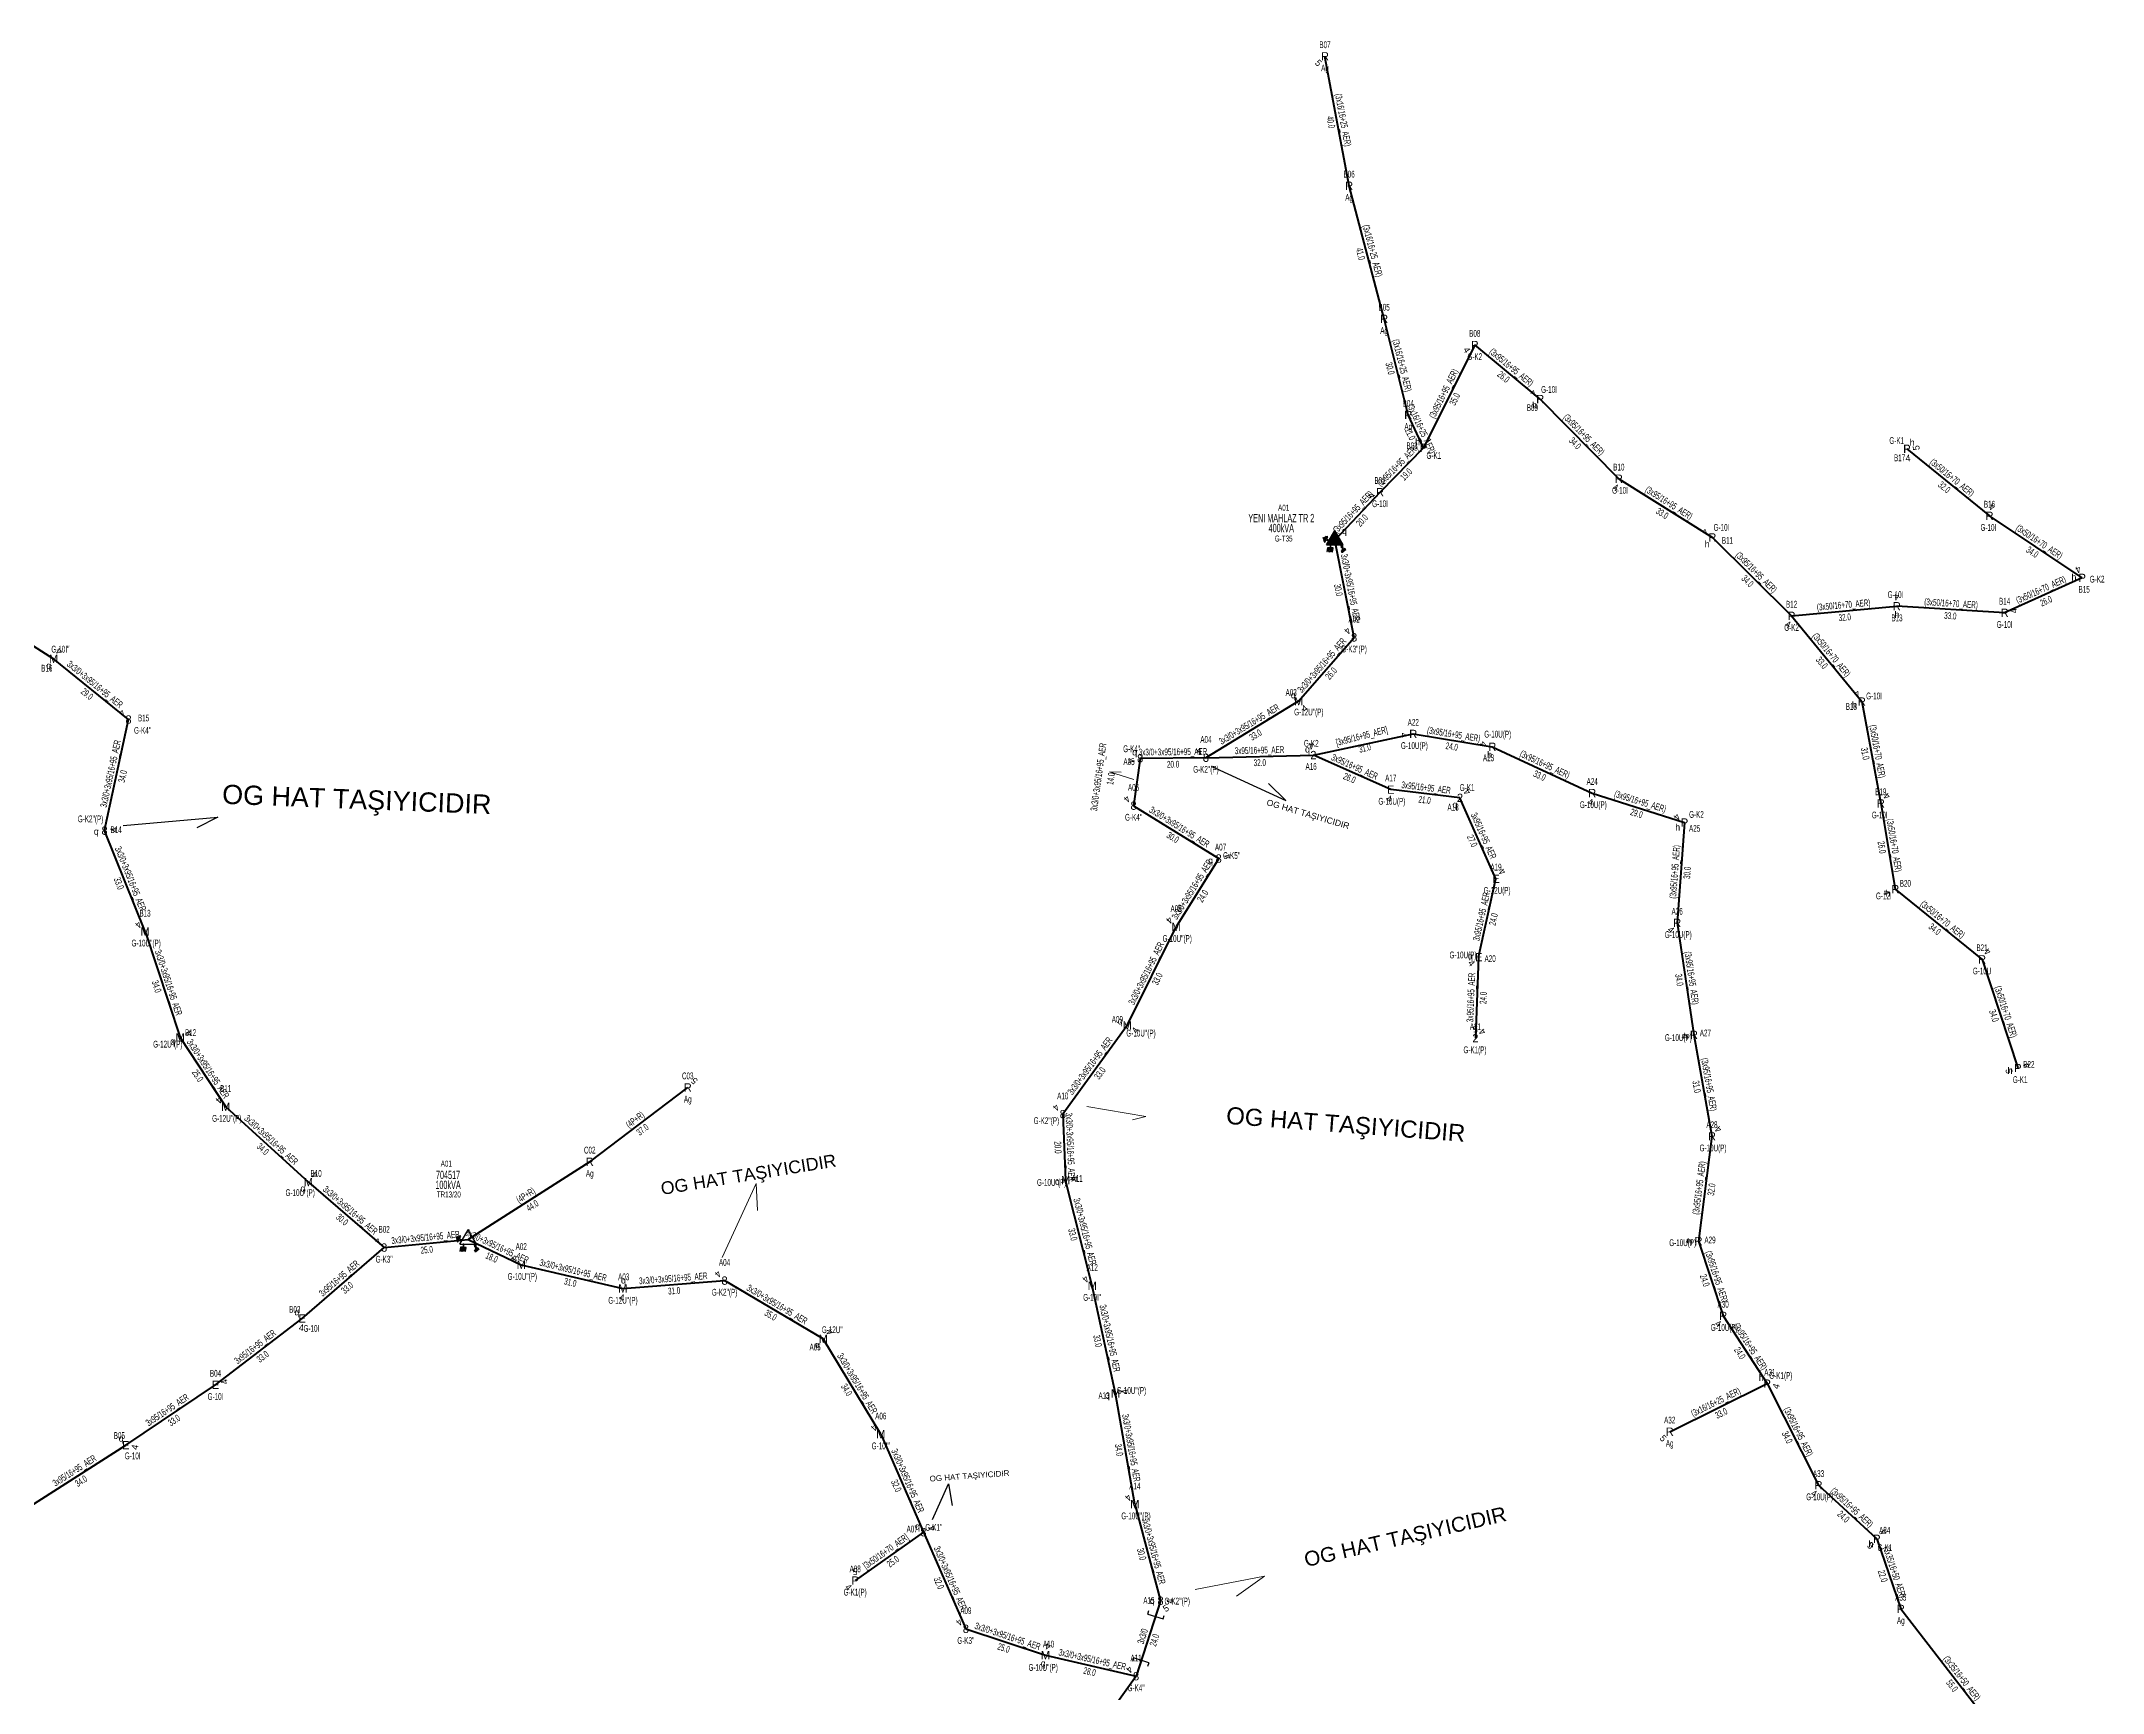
# Model space of a CAD drawing. Header units: millimetres. Extents: x 533588 to 538589, y 4082985 to 4086946.
# Drawn here: x 537044 to 537665, y 4084508 to 4085006 of the extents above; entities that cross this region are included whole.
import ezdxf
from ezdxf.enums import TextEntityAlignment as Align

# ---------------------------------------------------------------- set-up
doc = ezdxf.new("R2010")
doc.units = ezdxf.units.MM
for name, color, linetype, lineweight in [('DIREK_AG_MEVCUT', 120, 'Continuous', 25), ('DIREK_AG_YENI', 108, 'Continuous', 25), ('DIREK_OG_YENI', 10, 'Continuous', 25), ('HAT_AG_HAVAI_BYSK', 3, 'Continuous', 50), ('HAT_AG_HAVAI_MEVCUT', 126, 'Continuous', 50), ('HAT_AG_HAVAI_YENI', 3, 'Continuous', 50), ('HAT_OG_HAVAI_YENI', 1, 'Continuous', 70), ('KULLANICI', 1, 'Continuous', 25), ('TRAFO_MEVCUT', 5, 'Continuous', 30), ('TRAFO_TADILAT_BYSK', 5, 'Continuous', 30), ('TRAFO_YENI', 5, 'Continuous', 30)]:
    doc.layers.add(name, color=color, linetype=linetype, lineweight=lineweight)
doc.layers.add('NIA_AG', color=5, linetype='Continuous')
doc.styles.add('Direk', font='B_CAD')
doc.styles.get("Standard").update_dxf_attribs({"font": 'Arial'})

# ---------------------------------------------------------------- blocks, each defined once
blk = doc.blocks.new('AG_NIA', base_point=(-64.4296, 129.8924))
at = {"layer": 'NIA_AG'}
for p, q in [((-64.429604, 132.292432), (-65.529604, 132.292432)), ((-64.429604, 127.492432), (-64.429604, 132.292432)), ((-64.429604, 127.492432), (-65.529604, 127.492432))]:
    blk.add_line(p, q, dxfattribs=at)
blk = doc.blocks.new('YENI_DIREK')
h = blk.add_hatch(color=32)
h.paths.add_polyline_path([(-3.28, -0.5), (-3.07, -0.63), (-2.64, 0.1), (-1.87, -0.35), (-1.77, -0.17), (-2.54, 0.28), (-2.11, 1.01), (-2.33, 1.14)])
h.paths.add_polyline_path([(-3.42, -0.17), (-3.29, -0.25), (-2.57, 0.98), (-2.7, 1.06)])
h.paths.add_polyline_path([(-3.5, 0.29), (-3.37, 0.22), (-3.01, 0.82), (-3.14, 0.9)])
h.paths.add_polyline_path([(-3.41, 0.73), (-3.54, 0.81), (-3.62, 0.68), (-3.49, 0.61)])
h.paths.add_polyline_path([(-1.26, -1.44), (-1.46, -1.44), (-1.47, -2.34), (-2.22, -2.34), (-2.48, -3.47), (-2.38, -3.47), (-2.17, -2.54), (-1.87, -2.54), (-2.08, -3.47), (-1.98, -3.47), (-1.77, -2.54), (-1.47, -2.54), (-1.68, -3.48), (-1.58, -3.48), (-1.37, -2.54), (-1.07, -2.54), (-1.28, -3.48), (-1.18, -3.48), (-0.97, -2.54), (-0.67, -2.55), (-0.88, -3.48), (-0.78, -3.48), (-0.52, -2.35), (-1.27, -2.34)])
at = {"layer": 'TRAFO_YENI'}
for points in [[(2.31, -1.57), (2.08, -1.92), (2.04, -1.44), (1.9, -1.44), (1.98, -2.32), (2.21, -1.96), (2.27, -2.67), (2.06, -2.67), (2.36, -2.87), (2.36, -2.86), (2.6, -2.49), (2.41, -2.63)], [(2.31, -1.57), (2.08, -1.92), (2.04, -1.44), (1.9, -1.44), (1.98, -2.32), (2.21, -1.96), (2.27, -2.67), (2.06, -2.67), (2.36, -2.87), (1.94, -3.19), (2.16, -3.79), (2.22, -3.74), (2.04, -3.26), (2.22, -3.13), (2.4, -3.6), (2.46, -3.56), (2.28, -3.08), (2.46, -2.94), (2.64, -3.42), (2.69, -3.38), (2.51, -2.9), (2.69, -2.76), (2.87, -3.24), (2.93, -3.2), (2.75, -2.72), (2.93, -2.58), (3.11, -3.06), (3.17, -3.01), (2.95, -2.42), (2.36, -2.86), (2.6, -2.49), (2.41, -2.63)], [(2.93, -2.58), (3.11, -3.06), (3.17, -3.01), (2.95, -2.42), (2.36, -2.86), (2.6, -2.49), (2.41, -2.63), (2.31, -1.57), (2.08, -1.92), (2.04, -1.44), (1.9, -1.44), (1.98, -2.32), (2.21, -1.96), (2.27, -2.67), (2.06, -2.67), (2.36, -2.87), (1.94, -3.19), (2.16, -3.79), (2.22, -3.74), (2.04, -3.26), (2.22, -3.13), (2.4, -3.6), (2.46, -3.56), (2.28, -3.08), (2.46, -2.94), (2.64, -3.42), (2.69, -3.38), (2.51, -2.9), (2.69, -2.76), (2.87, -3.24), (2.93, -3.2), (2.75, -2.72)]]:
    blk.add_hatch(color=32, dxfattribs=at).paths.add_polyline_path(points)
at = {"layer": 'TRAFO_TADILAT_BYSK', "color": 32, "flags": 128}
for points in [[(-3.49, 0.61), (-3.41, 0.73), (-3.54, 0.81), (-3.62, 0.68), (-3.49, 0.61)], [(-3.37, 0.22), (-3.01, 0.82), (-3.14, 0.9), (-3.5, 0.29), (-3.37, 0.22)], [(-3.29, -0.25), (-2.57, 0.98), (-2.7, 1.06), (-3.42, -0.17), (-3.29, -0.25)], [(-1.77, -0.17), (-2.54, 0.28), (-2.11, 1.01), (-2.33, 1.14), (-3.28, -0.5), (-3.07, -0.63), (-2.64, 0.1), (-1.87, -0.35), (-1.77, -0.17)], [(-1.26, -1.44), (-1.46, -1.44), (-1.47, -2.34), (-2.22, -2.34), (-2.48, -3.47), (-2.38, -3.47), (-2.17, -2.54), (-1.87, -2.54), (-2.08, -3.47), (-1.98, -3.47), (-1.77, -2.54), (-1.47, -2.54), (-1.68, -3.48), (-1.58, -3.48), (-1.37, -2.54), (-1.07, -2.54), (-1.28, -3.48), (-1.18, -3.48), (-0.97, -2.54), (-0.67, -2.55), (-0.88, -3.48), (-0.78, -3.48), (-0.52, -2.35), (-1.27, -2.34), (-1.26, -1.44)]]:
    blk.add_lwpolyline(points, dxfattribs=at)
at = {"layer": 'TRAFO_YENI', "linetype": 'Continuous'}
for p, q in [((-2.5, -1.44), (0, 2.89)), ((2.5, -1.44), (0, 2.89)), ((-2.5, -1.44), (2.5, -1.44))]:
    blk.add_line(p, q, dxfattribs=at)
at = {"layer": 'TRAFO_YENI', "color": 32, "flags": 128}
blk.add_lwpolyline([(1.9, -1.44), (2.04, -1.44), (2.08, -1.92), (2.31, -1.57), (2.41, -2.63), (2.6, -2.49), (2.36, -2.86), (2.95, -2.42), (3.17, -3.01), (3.11, -3.06), (2.93, -2.58), (2.75, -2.72), (2.93, -3.2), (2.87, -3.24), (2.69, -2.76), (2.51, -2.9), (2.69, -3.38), (2.64, -3.42), (2.46, -2.94), (2.28, -3.08), (2.46, -3.56), (2.4, -3.6), (2.22, -3.13), (2.04, -3.26), (2.22, -3.74), (2.16, -3.79), (1.94, -3.19), (2.36, -2.87), (2.06, -2.67), (2.27, -2.67), (2.21, -1.96), (1.98, -2.32), (1.9, -1.44)], dxfattribs=at)
at = {"layer": 'TRAFO_YENI', "linetype": 'Continuous'}
for points in [[(-2.5, -1.44), (0, -1.44), (0, 2.89)], [(0, -1.44), (0, 2.89), (2.5, -1.44)]]:
    blk.add_solid(points, dxfattribs=at)
blk = doc.blocks.new('MEV_DIREK')
h = blk.add_hatch(color=32)
h.paths.add_polyline_path([(-2.14, 0.97), (-2.35, 1.09), (-3.31, -0.55), (-3.09, -0.67), (-2.67, 0.06), (-1.89, -0.39), (-1.79, -0.22), (-2.56, 0.23)])
h.paths.add_polyline_path([(-3.46, -0.17), (-3.33, -0.25), (-2.61, 0.99), (-2.74, 1.06)])
h.paths.add_polyline_path([(-3.54, 0.29), (-3.41, 0.22), (-3.05, 0.82), (-3.18, 0.9)])
h.paths.add_polyline_path([(-3.58, 0.81), (-3.66, 0.68), (-3.53, 0.61), (-3.45, 0.74)])
h.paths.add_polyline_path([(-1.51, -2.34), (-2.26, -2.33), (-2.52, -3.47), (-2.42, -3.47), (-2.21, -2.53), (-1.91, -2.54), (-2.12, -3.47), (-2.02, -3.47), (-1.81, -2.54), (-1.51, -2.54), (-1.72, -3.47), (-1.62, -3.48), (-1.41, -2.54), (-1.11, -2.54), (-1.32, -3.48), (-1.22, -3.48), (-1.01, -2.54), (-0.71, -2.55), (-0.92, -3.48), (-0.82, -3.48), (-0.56, -2.35), (-1.31, -2.34), (-1.31, -1.44), (-1.51, -1.44)])
at = {"layer": 'TRAFO_MEVCUT'}
for points in [[(2.35, -1.57), (2.12, -1.92), (2.08, -1.44), (1.94, -1.44), (2.01, -2.32), (2.25, -1.96), (2.31, -2.67), (2.1, -2.67), (2.39, -2.87), (2.4, -2.86), (2.64, -2.49), (2.45, -2.63)], [(2.35, -1.57), (2.12, -1.92), (2.08, -1.44), (1.94, -1.44), (2.01, -2.32), (2.25, -1.96), (2.31, -2.67), (2.1, -2.67), (2.39, -2.87), (1.98, -3.19), (2.2, -3.79), (2.26, -3.74), (2.08, -3.26), (2.26, -3.13), (2.44, -3.6), (2.49, -3.56), (2.32, -3.08), (2.49, -2.94), (2.67, -3.42), (2.73, -3.38), (2.55, -2.9), (2.73, -2.76), (2.91, -3.24), (2.97, -3.2), (2.79, -2.72), (2.97, -2.58), (3.15, -3.06), (3.21, -3.01), (2.98, -2.42), (2.4, -2.86), (2.64, -2.49), (2.45, -2.63)], [(2.97, -2.58), (3.15, -3.06), (3.21, -3.01), (2.98, -2.42), (2.4, -2.86), (2.64, -2.49), (2.45, -2.63), (2.35, -1.57), (2.12, -1.92), (2.08, -1.44), (1.94, -1.44), (2.01, -2.32), (2.25, -1.96), (2.31, -2.67), (2.1, -2.67), (2.39, -2.87), (1.98, -3.19), (2.2, -3.79), (2.26, -3.74), (2.08, -3.26), (2.26, -3.13), (2.44, -3.6), (2.49, -3.56), (2.32, -3.08), (2.49, -2.94), (2.67, -3.42), (2.73, -3.38), (2.55, -2.9), (2.73, -2.76), (2.91, -3.24), (2.97, -3.2), (2.79, -2.72)]]:
    blk.add_hatch(color=32, dxfattribs=at).paths.add_polyline_path(points)
at = {"layer": 'TRAFO_MEVCUT', "linetype": 'Continuous'}
for p, q in [((-2.5, -1.44), (0, 2.89)), ((2.5, -1.44), (0, 2.89)), ((-2.5, -1.44), (2.5, -1.44))]:
    blk.add_line(p, q, dxfattribs=at)
at = {"layer": 'TRAFO_MEVCUT', "color": 32, "flags": 128}
blk.add_lwpolyline([(1.94, -1.44), (2.08, -1.44), (2.12, -1.92), (2.35, -1.57), (2.45, -2.63), (2.64, -2.49), (2.4, -2.86), (2.98, -2.42), (3.21, -3.01), (3.15, -3.06), (2.97, -2.58), (2.79, -2.72), (2.97, -3.2), (2.91, -3.24), (2.73, -2.76), (2.55, -2.9), (2.73, -3.38), (2.67, -3.42), (2.49, -2.94), (2.32, -3.08), (2.49, -3.56), (2.44, -3.6), (2.26, -3.13), (2.08, -3.26), (2.26, -3.74), (2.2, -3.79), (1.98, -3.19), (2.39, -2.87), (2.1, -2.67), (2.31, -2.67), (2.25, -1.96), (2.01, -2.32), (1.94, -1.44)], dxfattribs=at)
at = {"layer": 'TRAFO_TADILAT_BYSK', "color": 32, "flags": 128}
for points in [[(-3.53, 0.61), (-3.45, 0.74), (-3.58, 0.81), (-3.66, 0.68), (-3.53, 0.61)], [(-3.41, 0.22), (-3.05, 0.82), (-3.18, 0.9), (-3.54, 0.29), (-3.41, 0.22)], [(-3.33, -0.25), (-2.61, 0.99), (-2.74, 1.06), (-3.46, -0.17), (-3.33, -0.25)], [(-1.79, -0.22), (-2.56, 0.23), (-2.14, 0.97), (-2.35, 1.09), (-3.31, -0.55), (-3.09, -0.67), (-2.67, 0.06), (-1.89, -0.39), (-1.79, -0.22)], [(-1.31, -1.44), (-1.51, -1.44), (-1.51, -2.34), (-2.26, -2.33), (-2.52, -3.47), (-2.42, -3.47), (-2.21, -2.53), (-1.91, -2.54), (-2.12, -3.47), (-2.02, -3.47), (-1.81, -2.54), (-1.51, -2.54), (-1.72, -3.47), (-1.62, -3.48), (-1.41, -2.54), (-1.11, -2.54), (-1.32, -3.48), (-1.22, -3.48), (-1.01, -2.54), (-0.71, -2.55), (-0.92, -3.48), (-0.82, -3.48), (-0.56, -2.35), (-1.31, -2.34), (-1.31, -1.44)]]:
    blk.add_lwpolyline(points, dxfattribs=at)

msp = doc.modelspace()

# ---------------------------------------------------------------- linework, layer by layer
at = {"layer": 'HAT_AG_HAVAI_BYSK'}
for p, q in [((537426.92, 4084791.064), (537457.013716, 4084797.420176)), ((537309.398, 4084556.901), (537288.849, 4084542.321))]:
    msp.add_line(p, q, dxfattribs=at)
at = {"layer": 'HAT_AG_HAVAI_MEVCUT'}
for p, q in [((537437.689446, 4084962.611777), (537430.417305, 4085001.611628)), ((537448.236029, 4084922.508463), (537437.689446, 4084962.611777)), ((537455.509321, 4084893.552389), (537448.236029, 4084922.508463)), ((537475.56, 4084914.634), (537460.093, 4084883.668)), ((537495.279, 4084898.341), (537475.56, 4084914.634)), ((537495.279, 4084898.341), (537518.968, 4084874.335)), ((537460.093, 4084883.668), (537455.509321, 4084893.552389)), ((537460.093, 4084883.668), (537446.994, 4084870.3)), ((537605.778, 4084883.351), (537630.657, 4084863.153)), ((537518.968, 4084874.335), (537547.149, 4084856.637)), ((537446.994, 4084870.3), (537433.413, 4084855.826)), ((537658.591, 4084844.451), (537630.657, 4084863.153)), ((537547.149, 4084856.637), (537571.017, 4084833.014)), ((537658.591, 4084844.451), (537635.217, 4084833.926)), ((537571.017, 4084833.014), (537602.726, 4084835.905)), ((537635.217, 4084833.926), (537602.726, 4084835.905)), ((537571.017, 4084833.014), (537592.194, 4084807.178)), ((537592.194, 4084807.178), (537597.899, 4084776.497)), ((537457.013716, 4084797.420176), (537480.838, 4084793.553)), ((537480.838, 4084793.553), (537510.938, 4084779.608)), ((537510.938, 4084779.608), (537538.763, 4084770.732)), ((537597.899, 4084776.497), (537602.278, 4084750.645)), ((537538.763, 4084770.732), (537536.543, 4084740.476)), ((537602.278, 4084750.645), (537628.42, 4084729.496)), ((537536.543, 4084740.476), (537541.588, 4084706.754)), ((537628.42, 4084729.496), (537639.2, 4084696.765)), ((537541.588, 4084706.754), (537547.019, 4084676.175)), ((537208.865833, 4084668.515145), (537238.398285, 4084690.889004)), ((537547.019, 4084676.175), (537542.956, 4084644.613)), ((537208.865833, 4084668.515145), (537172.208, 4084645.075)), ((537542.956, 4084644.613), (537550.401, 4084622.07)), ((537550.401, 4084622.07), (537563.651, 4084601.649)), ((537534.29269, 4084587.172709), (537563.651, 4084601.649)), ((537563.651, 4084601.649), (537579.14, 4084571.043)), ((537596.714, 4084554.895), (537579.14, 4084571.043)), ((537596.714, 4084554.895), (537603.926107, 4084533.778366)), ((537603.926107, 4084533.778366), (537637.884, 4084489.884))]:
    msp.add_line(p, q, dxfattribs=at)
at = {"layer": 'HAT_AG_HAVAI_YENI'}
for p, q in [((537394.54, 4084790.262), (537426.92, 4084791.064)), ((537450.235, 4084780.642), (537426.92, 4084791.064)), ((537471.093, 4084778.171), (537450.235, 4084780.642)), ((537481.945, 4084753.79), (537471.093, 4084778.171)), ((537476.721, 4084730.181), (537481.945, 4084753.79)), ((537476.721, 4084730.181), (537475.747, 4084705.737)), ((537122.203, 4084621.304), (537146.921, 4084642.649)), ((537096.108, 4084601.269), (537122.203, 4084621.304)), ((537069.044, 4084583.089), (537096.108, 4084601.269)), ((537040.105, 4084564.668), (537069.044, 4084583.089))]:
    msp.add_line(p, q, dxfattribs=at)
at = {"layer": 'HAT_OG_HAVAI_YENI'}
for p, q in [((537439.199, 4084826.527), (537433.413, 4084855.826)), ((537020.636, 4084836.959), (537047.295, 4084820.091)), ((537422.485, 4084807.26), (537439.199, 4084826.527)), ((537069.883, 4084801.793), (537047.295, 4084820.091)), ((537422.485, 4084807.26), (537394.54, 4084790.262)), ((537062.665, 4084768.284), (537069.883, 4084801.793)), ((537394.54, 4084790.262), (537374.713, 4084790.078)), ((537374.713, 4084790.078), (537372.74, 4084775.814)), ((537372.74, 4084775.814), (537398.383, 4084759.879)), ((537074.861, 4084737.913), (537062.665, 4084768.284)), ((537398.383, 4084759.879), (537385.558, 4084739.289)), ((537074.861, 4084737.913), (537085.442, 4084705.913)), ((537370.848, 4084709.592), (537385.558, 4084739.289)), ((537370.848, 4084709.592), (537351.402, 4084682.856)), ((537085.442, 4084705.913), (537099.158, 4084685.083)), ((537099.158, 4084685.083), (537124.089, 4084662.38)), ((537351.402, 4084682.856), (537352.263, 4084662.969)), ((537124.089, 4084662.38), (537146.921, 4084642.649)), ((537360.286, 4084631.147), (537352.263, 4084662.969)), ((537146.921, 4084642.649), (537172.208, 4084645.075)), ((537172.208, 4084645.075), (537188.222484, 4084637.463181)), ((537188.222484, 4084637.463181), (537218.823, 4084630.345)), ((537218.823, 4084630.345), (537249.49, 4084632.696)), ((537279.24, 4084615.162), (537249.49, 4084632.696)), ((537367.28, 4084598.705), (537360.286, 4084631.147)), ((537296.562, 4084586.393), (537279.24, 4084615.162)), ((537373.126, 4084565.299), (537367.28, 4084598.705)), ((537296.562, 4084586.393), (537309.398, 4084556.901)), ((537373.126, 4084565.299), (537380.861, 4084536.242)), ((537309.398, 4084556.901), (537322.203, 4084527.761)), ((537380.861, 4084536.242), (537373.500131, 4084513.48971)), ((537322.203, 4084527.761), (537346.185, 4084519.794)), ((537346.185, 4084519.794), (537373.500131, 4084513.48971)), ((537373.500131, 4084513.48971), (537355.617, 4084488.618))]:
    msp.add_line(p, q, dxfattribs=at)
at = {"layer": 'KULLANICI', "linetype": 'Continuous', "lineweight": 20}
for p, q in [((537372.865543, 4084783.67241), (537365.487068, 4084786.002455)), ((537365.487068, 4084786.002455), (537368.982135, 4084785.924787)), ((537358.686065, 4084685.142489), (537376.421215, 4084682.114537)), ((537376.421215, 4084682.114537), (537372.383945, 4084681.105219)), ((537248.807346, 4084639.621462), (537259.011434, 4084661.915177)), ((537259.011434, 4084661.915177), (537259.45509, 4084653.818455)), ((537391.261674, 4084539.569119), (537412.224421, 4084543.672938)), ((537412.224421, 4084543.672938), (537403.794957, 4084537.572667))]:
    msp.add_line(p, q, dxfattribs=at)
at = {"layer": 'KULLANICI'}
for p, q in [((537396.159421, 4084787.737077), (537418.628949, 4084777.379502)), ((537418.628949, 4084777.379502), (537413.433292, 4084782.473944)), ((537068.301109, 4084769.85615), (537096.843482, 4084772.386502)), ((537096.843482, 4084772.386502), (537090.466994, 4084769.113913)), ((537312.122591, 4084560.761667), (537316.940551, 4084571.457536)), ((537316.940551, 4084571.457536), (537318.096861, 4084564.905112))]:
    msp.add_line(p, q, dxfattribs=at)

# ---------------------------------------------------------------- block references
at = {"layer": 'NIA_AG'}
for p, rotation in [((537379.32193, 4084531.484767), 252.07246), ((537375.039201, 4084518.246942), 72.07245999999999)]:
    msp.add_blockref('AG_NIA', p, dxfattribs=dict(at, rotation=rotation))
at = {"layer": 'TRAFO_MEVCUT'}
msp.add_blockref('MEV_DIREK', (537172.208, 4084645.075), dxfattribs=at)
at = {"layer": 'TRAFO_YENI'}
msp.add_blockref('YENI_DIREK', (537433.413, 4084855.826), dxfattribs=at)

# ---------------------------------------------------------------- texts
at = {"layer": 'DIREK_AG_MEVCUT', "width": 0.53}
for s, p in [('B07', (537430.417305, 4085005.111628)), ('Ag', (537430.417305, 4084998.111628)), ('B06', (537437.689446, 4084966.111777)), ('Ag', (537437.689446, 4084959.111777)), ('B05', (537448.236029, 4084926.008463)), ('Ag', (537448.236029, 4084919.008463)), ('B08', (537475.56, 4084918.134)), ('G-K2', (537475.56, 4084911.134)), ('G-10I', (537497.916165, 4084901.22162)), ('B04', (537455.509321, 4084897.052389)), ('B09', (537492.915621, 4084895.759442)), ('Ag', (537455.509321, 4084890.052389)), ('B03', (537456.643761, 4084884.261929)), ('G-K1', (537602.699702, 4084885.850141)), ('G-K1', (537463.21453, 4084881.352739)), ('B10', (537518.968, 4084877.835)), ('B17', (537603.571977, 4084880.633748)), ('B02', (537446.994, 4084873.8)), ('G-10I', (537519.30521, 4084870.835)), ('G-10I', (537446.994, 4084866.8)), ('B16', (537630.657, 4084866.653)), ('G-10I', (537549.892885, 4084859.671619)), ('G-10I', (537630.31979, 4084859.653)), ('B11', (537551.689554, 4084855.753894)), ('G-10I', (537602.335983, 4084839.413617)), ('B15', (537659.182522, 4084841.001348)), ('G-K2', (537663.091315, 4084844.074619)), ('B12', (537571.017, 4084836.514)), ('B14', (537635.217, 4084837.426)), ('G-K2', (537571.017, 4084829.514)), ('B13', (537602.778671, 4084832.405396)), ('G-10I', (537635.217, 4084830.426)), ('G-10I', (537595.860234, 4084808.882686)), ('B18', (537589.020298, 4084805.702326)), ('A22', (537457.013716, 4084800.920176)), ('G-10U(P)', (537482.468573, 4084797.359818)), ('G-10U(P)', (537457.350926, 4084793.920176)), ('A23', (537479.712086, 4084790.239042)), ('A24', (537510.938, 4084783.108)), ('B19', (537597.899, 4084779.997)), ('G-10U(P)', (537511.27521, 4084776.108)), ('G-K2', (537542.350148, 4084773.178973)), ('G-10I', (537597.56179, 4084772.997)), ('A25', (537541.795559, 4084768.984549)), ('B20', (537605.299253, 4084752.411926)), ('G-12I', (537598.810396, 4084748.617034)), ('A26', (537536.543, 4084743.976)), ('G-10U(P)', (537536.88021, 4084736.976)), ('B21', (537628.42, 4084732.996)), ('G-10U', (537628.42, 4084725.996)), ('G-10U(P)', (537536.895167, 4084705.931251)), ('A27', (537545.042099, 4084707.318976)), ('B22', (537642.524336, 4084697.859892)), ('C03', (537238.398285, 4084694.389004)), ('G-K1', (537639.889541, 4084693.262681)), ('Ag', (537238.398285, 4084687.389004)), ('A28', (537547.019, 4084679.675)), ('C02', (537208.865833, 4084672.015145)), ('G-10U(P)', (537547.35621, 4084672.675)), ('Ag', (537208.865833, 4084665.015145)), ('G-10U(P)', (537538.205746, 4084644.125811)), ('A29', (537546.440061, 4084644.946643)), ('A30', (537550.401, 4084625.57)), ('G-10U(P)', (537550.73821, 4084618.57)), ('A31', (537564.471427, 4084605.051484)), ('G-K1(P)', (537567.773834, 4084604.093645)), ('A32', (537534.29269, 4084590.672709)), ('Ag', (537534.29269, 4084583.672709)), ('A33', (537579.14, 4084574.543)), ('G-10U(P)', (537579.47721, 4084567.543)), ('A34', (537599.08211, 4084557.472219)), ('G-K1', (537599.152039, 4084552.228452)), ('A08', (537288.849, 4084545.821)), ('G-K1(P)', (537288.849, 4084538.821)), ('A35', (537603.926107, 4084537.278366)), ('Ag', (537603.926107, 4084530.278366))]:
    msp.add_text(s, height=2.05, dxfattribs=at).set_placement(p, align=Align.MIDDLE_CENTER)
at = {"layer": 'DIREK_AG_MEVCUT', "style": 'Direk'}
for s, p in [('R', (537430.417305, 4085001.611628)), ('R', (537437.689446, 4084962.611777)), ('R', (537448.236029, 4084922.508463)), ('P', (537475.56, 4084914.634)), ('R', (537495.279, 4084898.341)), ('R', (537455.509321, 4084893.552389)), ('P', (537460.093, 4084883.668)), ('P', (537605.778, 4084883.351)), ('R', (537446.994, 4084870.3)), ('R', (537518.968, 4084874.335)), ('R', (537630.657, 4084863.153)), ('R', (537547.149, 4084856.637)), ('P', (537658.591, 4084844.451)), ('P', (537571.017, 4084833.014)), ('R', (537602.726, 4084835.905)), ('R', (537635.217, 4084833.926)), ('R', (537592.194, 4084807.178)), ('R', (537457.013716, 4084797.420176)), ('R', (537480.838, 4084793.553)), ('R', (537510.938, 4084779.608)), ('P', (537538.763, 4084770.732)), ('R', (537597.899, 4084776.497)), ('R', (537602.278, 4084750.645)), ('R', (537536.543, 4084740.476)), ('R', (537628.42, 4084729.496)), ('R', (537541.588, 4084706.754)), ('P', (537639.2, 4084696.765)), ('R', (537238.398285, 4084690.889004)), ('R', (537547.019, 4084676.175)), ('R', (537208.865833, 4084668.515145)), ('R', (537542.956, 4084644.613)), ('R', (537550.401, 4084622.07)), ('P', (537563.651, 4084601.649)), ('R', (537534.29269, 4084587.172709)), ('R', (537579.14, 4084571.043)), ('P', (537596.714, 4084554.895)), ('P', (537288.849, 4084542.321)), ('R', (537603.926107, 4084533.778366))]:
    msp.add_text(s, height=2.5, dxfattribs=at).set_placement(p, align=Align.MIDDLE_CENTER)
at = {"layer": 'DIREK_AG_MEVCUT', "color": 32, "style": 'Direk'}
for s, rotation, p in [('5', 315.000001, (537428.437406, 4084999.631729)), ('4', 301.72932, (537473.178482, 4084913.16146)), ('4', 228.980415, (537493.166441, 4084900.178687)), ('4', 508.447022, (537461.558203, 4084886.054039)), ('5', 95.928302, (537608.563025, 4084883.640195)), ('4', 365.928452, (537606.067202, 4084880.565975)), ('4', 340.061208, (537518.013155, 4084871.702839)), ('4', 293.411565, (537444.424512, 4084869.187467)), ('4', 523.098715, (537631.471026, 4084865.83206)), ('4', 232.875492, (537544.916488, 4084858.326937)), ('4', 565.70833, (537657.376388, 4084846.973839)), ('4', 541.428708, (537602.656187, 4084838.70413)), ('4', 462.120702, (537637.954581, 4084834.513921)), ('4', 337.647791, (537569.952163, 4084830.424382)), ('4', 212.138718, (537590.704481, 4084809.548935)), ('4', 277.327086, (537454.23658, 4084797.063083)), ('4', 252.069766, (537478.17399, 4084794.415004)), ('4', 350.322725, (537510.467324, 4084776.847843)), ('4', 499.806962, (537599.706022, 4084778.635848)), ('4', 233.303754, (537536.517919, 4084772.405203)), ('4', 289.967197, (537599.646313, 4084749.68885)), ('4', 317.751611, (537534.660431, 4084738.403336)), ('4', 504.114686, (537630.061261, 4084731.764537)), ('4', 278.89905, (537538.821705, 4084706.320857)), ('4', 464.683831, (537641.90855, 4084697.474758)), ('5', 495.000001, (537240.378184, 4084692.868903)), ('5', 288.229649, (537636.540531, 4084695.889086)), ('4', 497.751611, (537548.901569, 4084678.247664)), ('4', 269.067363, (537540.156371, 4084644.658575)), ('4', 326.889713, (537548.871493, 4084619.724662)), ('4', 433.754433, (537566.3392, 4084600.865687)), ('5', 315.000001, (537532.312791, 4084585.19281)), ('4', 331.173078, (537577.789937, 4084568.589975)), ('4', 494.929049, (537598.696349, 4084556.872446)), ('5', -42.578737, (537594.819512, 4084552.833225)), ('5', 180.000003, (537288.849, 4084545.121)), ('4', 315.000001, (537286.869101, 4084540.341101))]:
    msp.add_text(s, height=2, rotation=rotation, dxfattribs=at).set_placement(p, align=Align.MIDDLE_CENTER)
at = {"layer": 'DIREK_AG_MEVCUT', "color": 40, "style": 'Direk'}
for p in [(537493.590872, 4084896.49703), (537458.325233, 4084885.435767), (537607.353721, 4084885.291903), (537545.595549, 4084854.678227), (537656.099698, 4084844.659358), (537602.763622, 4084833.405283), (537589.92707, 4084806.123947), (537480.033776, 4084791.185887), (537536.697751, 4084769.32319), (537600.119962, 4084749.38291), (537539.120786, 4084706.350445), (537636.825474, 4084695.982934), (537540.467385, 4084644.374684), (537561.883233, 4084603.416767), (537594.933703, 4084553.365742)]:
    msp.add_text('h', height=2, dxfattribs=at).set_placement(p, align=Align.MIDDLE_CENTER)
at = {"layer": 'DIREK_AG_YENI', "color": 4, "style": 'Direk'}
for p in [(537425.152233, 4084792.831767), (537469.61011, 4084776.158281), (537474.241702, 4084730.502061), (537120.624132, 4084623.242344), (537067.675649, 4084585.181275)]:
    msp.add_text('q', height=2, dxfattribs=at).set_placement(p, align=Align.MIDDLE_CENTER)
at = {"layer": 'DIREK_AG_YENI', "width": 0.53}
for s, p in [('G-K2', (537426.292192, 4084794.612749)), ('A16', (537426.232204, 4084787.632246)), ('A17', (537450.235, 4084784.142)), ('G-10U(P)', (537450.57221, 4084777.142)), ('G-K1', (537473.253546, 4084781.27555)), ('A18', (537469.016954, 4084775.353194)), ('A19', (537481.945, 4084757.29)), ('G-12U(P)', (537482.28221, 4084750.29)), ('G-10U(P)', (537471.995773, 4084730.836569)), ('A20', (537480.192018, 4084729.731514)), ('A21', (537475.747, 4084709.237)), ('G-K1(P)', (537475.620239, 4084702.237)), ('B03', (537119.992585, 4084624.017682)), ('G-10I', (537124.990118, 4084618.296298)), ('B04', (537096.108, 4084604.769)), ('G-10I', (537096.108, 4084597.769)), ('B05', (537067.128309, 4084586.018186)), ('G-10I', (537071.139577, 4084579.884761))]:
    msp.add_text(s, height=2.05, dxfattribs=at).set_placement(p, align=Align.MIDDLE_CENTER)
at = {"layer": 'DIREK_AG_YENI', "color": 32, "style": 'Direk'}
for s, rotation, p in [('4', 192.343274, (537426.321449, 4084793.799276)), ('4', 350.709089, (537449.782948, 4084777.878732)), ('4', 489.579353, (537473.25108, 4084779.95501)), ('4', 497.751611, (537483.827569, 4084755.862664)), ('4', 310.169816, (537474.581419, 4084728.374845)), ('5', 180.000003, (537475.747, 4084708.537)), ('4', 492.821995, (537477.800713, 4084707.640224)), ('4', 355.168036, (537121.967146, 4084618.513951)), ('4', 468.758017, (537098.759278, 4084602.169401)), ('4', 438.537808, (537071.788157, 4084582.53258))]:
    msp.add_text(s, height=2, rotation=rotation, dxfattribs=at).set_placement(p, align=Align.MIDDLE_CENTER)
at = {"layer": 'DIREK_AG_YENI', "style": 'Direk'}
for s, p in [('2', (537426.92, 4084791.064)), ('E', (537450.235, 4084780.642)), ('2', (537471.093, 4084778.171)), ('E', (537481.945, 4084753.79)), ('E', (537476.721, 4084730.181)), ('2', (537475.747, 4084705.737)), ('E', (537122.203, 4084621.304)), ('E', (537096.108, 4084601.269)), ('E', (537069.044, 4084583.089))]:
    msp.add_text(s, height=2.5, dxfattribs=at).set_placement(p, align=Align.MIDDLE_CENTER)
at = {"layer": 'DIREK_OG_YENI', "color": 32, "style": 'Direk'}
for s, rotation, p in [('4', 225.000001, (537437.219101, 4084828.506899)), ('4', 144.333498, (537048.927586, 4084822.365789)), ('4', 225.000001, (537067.903101, 4084803.772899)), ('4', 400.185091, (537424.291725, 4084805.120901)), ('4', 225.000001, (537392.560101, 4084792.241899)), ('4', 286.726341, (537372.031467, 4084789.272158)), ('4', 225.000001, (537370.760101, 4084777.793899)), ('4', 94.861255, (537065.454928, 4084768.521281)), ('4', 103.112888, (537401.10999, 4084760.514237)), ('4', 225.000001, (537072.881101, 4084739.892899)), ('4', 225.000001, (537383.578101, 4084741.268899)), ('4', 115.830957, (537087.962234, 4084707.133009)), ('4', 418.657904, (537373.239415, 4084708.135589)), ('4', 225.000001, (537097.178101, 4084687.062899)), ('4', 225.000001, (537349.422101, 4084684.835899)), ('4', 138.422232, (537125.947181, 4084664.474556)), ('4', 98.459909, (537355.032533, 4084663.380929)), ('4', 225.000001, (537144.941101, 4084644.628899)), ('4', 225.000001, (537186.242585, 4084639.44308)), ('4', 225.000001, (537247.510101, 4084634.675899)), ('4', 225.000001, (537358.306101, 4084633.126899)), ('4', 355.482092, (537218.602442, 4084627.5537)), ('4', 135.268702, (537281.210592, 4084617.151162)), ('4', 101.045721, (537370.028129, 4084599.241458)), ('4', 225.000001, (537294.582101, 4084588.372899)), ('4', 225.000001, (537371.146101, 4084567.278899)), ('4', 113.621258, (537311.9634, 4084558.022929)), ('4', 448.578761, (537383.660139, 4084536.172552)), ('4', 225.000001, (537320.223101, 4084529.740899)), ('5', 395.414699, (537382.483573, 4084533.960058)), ('4', 164.490718, (537346.933705, 4084522.492044)), ('4', 225.000001, (537371.520232, 4084515.469609))]:
    msp.add_text(s, height=2, rotation=rotation, dxfattribs=at).set_placement(p, align=Align.MIDDLE_CENTER)
at = {"layer": 'DIREK_OG_YENI', "width": 0.53}
for s, p in [('A02', (537439.199, 4084832.027)), ("G-10I''", (537049.366922, 4084822.977945)), ("G-K3''(P)", (537439.199, 4084823.027)), ('B16', (537045.254268, 4084817.247514)), ('A03', (537420.226594, 4084809.933874)), ('B15', (537074.424816, 4084802.26138)), ("G-12U''(P)", (537425.542523, 4084804.039245)), ("G-K4''", (537074.125543, 4084798.515638)), ('A04', (537394.54, 4084795.762)), ("G-K4''", (537372.178936, 4084792.959636)), ('A05', (537371.361084, 4084789.070697)), ("G-K2''(P)", (537394.54, 4084786.762)), ('A06', (537372.74, 4084781.314)), ("G-K2''(P)", (537058.444904, 4084771.831316)), ("G-K4''", (537372.74, 4084772.314)), ('B14', (537066.15241, 4084768.580601)), ('A07', (537398.952973, 4084763.332278)), ("G-K5''", (537402.276305, 4084760.785924)), ('B13', (537074.861, 4084743.413)), ('A08', (537385.558, 4084744.789)), ("G-10U''(P)", (537075.19821, 4084734.413)), ("G-10U''(P)", (537385.89521, 4084735.789)), ('A09', (537367.858731, 4084711.412514)), ("G-12U''(P)", (537081.730141, 4084703.952904)), ('B12', (537088.592292, 4084707.438011)), ("G-10U''(P)", (537374.983725, 4084707.278643)), ('B11', (537099.158, 4084690.583)), ('A10', (537351.402, 4084688.356)), ("G-12U''(P)", (537099.49521, 4084681.583)), ("G-K2''(P)", (537346.469711, 4084680.89734)), ('B10', (537126.411726, 4084664.998195)), ("G-10U''(P)", (537121.614892, 4084659.211061)), ("G-10U''(P)", (537348.052909, 4084662.292654)), ('A11', (537355.724917, 4084663.483911)), ('B02', (537146.921, 4084648.149)), ('A02', (537188.222484, 4084642.963181)), ("G-K3''", (537146.921, 4084639.149)), ("G-10U''(P)", (537188.559694, 4084633.963181)), ('A03', (537219.098697, 4084633.834125)), ('A04', (537249.49, 4084638.196)), ('A12', (537360.286, 4084636.647)), ("G-K2''(P)", (537249.49, 4084629.196)), ("G-10I''", (537360.286, 4084627.647)), ("G-12U''(P)", (537218.877629, 4084626.768759)), ("G-12U''", (537281.956275, 4084617.903873)), ('A05', (537276.77676, 4084612.675547)), ('A13', (537363.844839, 4084598.034427)), ("G-10U''(P)", (537372.121043, 4084599.584187)), ('A06', (537296.562, 4084591.893)), ("G-10I''", (537296.562, 4084582.893)), ('A14', (537373.126, 4084570.799)), ("G-10U''(P)", (537373.46321, 4084561.799)), ('A07', (537306.026296, 4084557.839942)), ("G-K1''", (537312.555003, 4084558.337093)), ('A15', (537377.362077, 4084536.32881)), ("G-K2''(P)", (537385.890461, 4084536.117217)), ('A09', (537322.203, 4084533.261)), ("G-K3''", (537322.203, 4084524.261)), ('A10', (537347.120881, 4084523.166555)), ("G-10U''(P)", (537345.507008, 4084516.135601)), ('A11', (537373.500131, 4084518.98971)), ("G-K4''", (537373.500131, 4084509.98971))]:
    msp.add_text(s, height=2.05, dxfattribs=at).set_placement(p, align=Align.MIDDLE_CENTER)
at = {"layer": 'DIREK_OG_YENI', "style": 'Direk'}
for s, p in [('8', (537439.199, 4084826.527)), ('M', (537047.295, 4084820.091)), ('8', (537069.883, 4084801.793)), ('M', (537422.485, 4084807.26)), ('8', (537374.713, 4084790.078)), ('8', (537394.54, 4084790.262)), ('8', (537372.74, 4084775.814)), ('8', (537062.665, 4084768.284)), ('8', (537398.383, 4084759.879)), ('M', (537385.558, 4084739.289)), ('M', (537074.861, 4084737.913)), ('M', (537370.848, 4084709.592)), ('M', (537085.442, 4084705.913)), ('M', (537099.158, 4084685.083)), ('8', (537351.402, 4084682.856)), ('M', (537124.089, 4084662.38)), ('M', (537352.263, 4084662.969)), ('8', (537146.921, 4084642.649)), ('M', (537188.222484, 4084637.463181)), ('M', (537218.823, 4084630.345)), ('8', (537249.49, 4084632.696)), ('M', (537360.286, 4084631.147)), ('M', (537279.24, 4084615.162)), ('M', (537367.28, 4084598.705)), ('M', (537296.562, 4084586.393)), ('M', (537373.126, 4084565.299)), ('8', (537309.398, 4084556.901)), ('8', (537380.861, 4084536.242)), ('8', (537322.203, 4084527.761)), ('M', (537346.185, 4084519.794)), ('8', (537373.500131, 4084513.48971))]:
    msp.add_text(s, height=2.5, dxfattribs=at).set_placement(p, align=Align.MIDDLE_CENTER)
at = {"layer": 'DIREK_OG_YENI', "color": 4, "style": 'Direk'}
for p in [(537045.837334, 4084818.059939), (537420.871853, 4084809.16991), (537373.062082, 4084791.955357), (537060.173993, 4084768.072142), (537395.948188, 4084759.311824), (537368.712808, 4084710.892367), (537083.191791, 4084704.823706), (537122.42991, 4084660.509861), (537349.790202, 4084662.601207), (537219.019927, 4084632.837232), (537277.480543, 4084613.385962), (537364.826313, 4084598.226019), (537307.630233, 4084558.668767), (537378.361769, 4084536.304007), (537345.516514, 4084517.385032)]:
    msp.add_text('q', height=2, dxfattribs=at).set_placement(p, align=Align.MIDDLE_CENTER)
at = {"layer": 'HAT_AG_HAVAI_BYSK', "lineweight": 30, "width": 0.53}
for s, rotation, p in [('[3x95/16+95_AER]', 14.653872, (537441.728233, 4084795.814603)), ('[3x50/16+70_AER]', 35.357105, (537298.631203, 4084550.304292))]:
    msp.add_text(s, height=2.05, rotation=rotation, dxfattribs=at).set_placement(p, align=Align.CENTER)
for s, rotation, p in [('31.0', 14.653872, (537442.158297, 4084794.169901)), ('25.0', 35.357105, (537299.614943, 4084548.917838))]:
    msp.add_text(s, height=2.05, rotation=rotation, dxfattribs=at).set_placement(p, align=Align.TOP_CENTER)
at = {"layer": 'HAT_AG_HAVAI_MEVCUT', "lineweight": 30, "width": 0.53}
for s, rotation, p in [('40.0', 280.562406, (537433.217778, 4084981.955892)), ('41.0', 284.734315, (537442.140689, 4084942.343934)), ('30.0', 284.100055, (537451.048284, 4084907.823353, 268724.118015)), ('26.0', 320.434051, (537484.878292, 4084905.832479)), ('35.0', 423.458491, (537468.587229, 4084898.77103)), ('11.0', 294.878167, (537457.030098, 4084888.252395)), ('34.0', 314.618653, (537506.518211, 4084885.741288)), ('19.0', 405.581784, (537454.150773, 4084876.388829)), ('32.0', 320.928301, (537617.682172, 4084872.591831)), ('33.0', 327.870392, (537532.6062, 4084864.766223)), ('20.0', 406.821106, (537440.823252, 4084862.48147)), ('34.0', 326.197587, (537644.151371, 4084853.095484)), ('34.0', 315.295612, (537558.484928, 4084844.221298)), ('32.0', 5.208842, (537586.948336, 4084833.612901)), ('33.0', 356.515705, (537618.91988, 4084834.067119)), ('26.0', 24.240874, (537647.25329, 4084838.413607)), ('33.0', 309.34005, (537580.94775, 4084819.557171)), ('24.0', 350.780118, (537468.789668, 4084794.64757, 268740.419)), ('31.0', 280.533911, (537594.210473, 4084791.681884)), ('33.0', 335.142295, (537495.530785, 4084785.809351)), ('29.0', 342.803238, (537524.610627, 4084774.486874)), ('26.0', 279.613927, (537599.25021, 4084763.428619)), ('30.0', 445.796484, (537538.512406, 4084755.670609)), ('34.0', 321.027012, (537614.814157, 4084739.409241)), ('34.0', 278.508352, (537538.225165, 4084723.489363)), ('34.0', 288.229647, (537633.0024, 4084712.864505)), ('31.0', 280.070516, (537543.466664, 4084691.315998)), ('37.0', 37.14766, (537224.14535, 4084679.024555)), ('32.0', 442.665056, (537545.83055, 4084660.285725)), ('44.0', 32.466391, (537191.018154, 4084656.152172)), ('24.0', 288.275163, (537545.87125, 4084633.075167)), ('24.0', 302.976245, (537556.312533, 4084611.3968)), ('33.0', 26.247223, (537549.347531, 4084593.648313)), ('34.0', 296.844417, (537570.637072, 4084585.961961)), ('24.0', 317.421261, (537587.352164, 4084562.343117)), ('22.0', 288.609919, (537599.479268, 4084544.019328)), ('55.0', 307.842381, (537620.198729, 4084511.263431))]:
    msp.add_text(s, height=2.05, rotation=rotation, dxfattribs=at).set_placement(p, align=Align.TOP_CENTER)
for s, rotation, p in [('(3x16/16+25_AER)', 280.562406, (537434.888973, 4084982.267513)), ('(3x16/16+25_AER)', 284.734315, (537443.784786, 4084942.776307)), ('(3x16/16+25_AER)', 284.100055, (537452.697066, 4084908.2375, 268724.118015)), ('(3x95/16+95_AER)', 320.434051, (537485.961134, 4084907.142995)), ('(3x95/16+95_AER)', 423.458491, (537467.06639, 4084899.530669)), ('(3x16/16+25_AER)', 294.878167, (537458.572346, 4084888.967568)), ('(3x95/16+95_AER)', 314.618653, (537507.728266, 4084886.935342)), ('(3x95/16+95_AER)', 405.581784, (537452.936548, 4084877.578643)), ('(3x50/16+70_AER)', 320.928301, (537618.753669, 4084873.911639)), ('(3x95/16+95_AER)', 327.870392, (537533.510321, 4084866.205864)), ('(3x95/16+95_AER)', 406.821106, (537439.583577, 4084863.644743)), ('(3x50/16+70_AER)', 326.197587, (537645.097133, 4084854.508118)), ('(3x95/16+95_AER)', 315.295612, (537559.680791, 4084845.429566)), ('(3x50/16+70_AER)', 24.240874, (537646.555315, 4084839.963714)), ('(3x50/16+70_AER)', 5.208842, (537586.793999, 4084835.305881)), ('(3x50/16+70_AER)', 356.515705, (537619.023197, 4084835.763977)), ('(3x50/16+70_AER)', 309.34005, (537582.262526, 4084820.634838)), ('(3x95/16+95_AER)', 350.780118, (537469.062048, 4084796.325607, 268740.419)), ('(3x50/16+70_AER)', 280.533911, (537595.881823, 4084791.992673)), ('(3x95/16+95_AER)', 335.142295, (537496.245407, 4084787.351854)), ('(3x95/16+95_AER)', 342.803238, (537525.113239, 4084776.110876)), ('(3x50/16+70_AER)', 279.613927, (537600.926335, 4084763.712533)), ('(3x95/16+95_AER)', 445.796484, (537536.816979, 4084755.795218)), ('(3x50/16+70_AER)', 321.027012, (537615.883379, 4084740.730893)), ('(3x95/16+95_AER)', 278.508352, (537539.906456, 4084723.740884)), ('(3x50/16+70_AER)', 288.229647, (537634.617078, 4084713.39631)), ('(3x95/16+95_AER)', 280.070516, (537545.140473, 4084691.61326)), ('(4P+R)', 37.14766, (537223.118769, 4084680.379594)), ('(3x95/16+95_AER)', 442.665056, (537544.144462, 4084660.502763)), ('(4P+R)', 32.466391, (537190.105586, 4084657.586473)), ('(3x95/16+95_AER)', 288.275163, (537547.485504, 4084633.608255)), ('(3x95/16+95_AER)', 302.976245, (537557.738657, 4084612.322095)), ('(3x16/16+25_AER)', 26.247223, (537548.595714, 4084595.173033)), ('(3x95/16+95_AER)', 296.844417, (537572.153874, 4084586.729629)), ('(3x95/16+95_AER)', 317.421261, (537588.502388, 4084563.594909)), ('(3x35/16+50_AER)', 288.609919, (537601.090381, 4084544.561838)), ('(3x35/16+50_AER)', 307.842381, (537621.541222, 4084512.306367))]:
    msp.add_text(s, height=2.05, rotation=rotation, dxfattribs=at).set_placement(p, align=Align.CENTER)
at = {"layer": 'HAT_AG_HAVAI_YENI', "lineweight": 30, "width": 0.53}
for rotation, p in [(361.419036, (537410.709092, 4084791.512532)), (335.914687, (537438.924229, 4084786.628746)), (353.245577, (537460.764083, 4084780.250562)), (293.991836, (537477.295527, 4084766.326002)), (77.522593, (537478.502678, 4084742.169112)), (447.720291, (537475.384714, 4084717.993221)), (40.811522, (537134.006223, 4084632.619786)), (37.517181, (537108.637848, 4084611.960549)), (33.889149, (537082.102139, 4084592.884738)), (32.480326, (537054.118074, 4084574.595616))]:
    msp.add_text('3x95/16+95_AER', height=2.05, rotation=rotation, dxfattribs=at).set_placement(p, align=Align.CENTER)
for s, rotation, p in [('32.0', 361.419036, (537410.751192, 4084789.813054)), ('26.0', 335.914687, (537438.230465, 4084785.076751)), ('21.0', 353.245577, (537460.564139, 4084778.562361)), ('27.0', 293.991836, (537475.742401, 4084765.634771)), ('24.0', 77.522593, (537480.162526, 4084741.801819)), ('24.0', 447.720291, (537477.083368, 4084717.925599)), ('33.0', 40.811522, (537135.117297, 4084631.333118)), ('33.0', 37.517181, (537109.673146, 4084610.612159)), ('33.0', 33.889149, (537083.050038, 4084591.473537)), ('34.0', 32.480326, (537055.030991, 4084573.161537))]:
    msp.add_text(s, height=2.05, rotation=rotation, dxfattribs=at).set_placement(p, align=Align.TOP_CENTER)
at = {"layer": 'HAT_OG_HAVAI_YENI', "lineweight": 30, "width": 0.53}
for s, rotation, p in [('3x3/0+3x95/16+95_AER', 281.171462, (537437.139658, 4084841.341314)), ('3x3/0+3x95/16+95_AER', 49.058095, (537430.199844, 4084817.450621)), ('3x3/0+3x95/16+95_AER', 320.989171, (537059.124134, 4084811.602227)), ('3x3/0+3x95/16+95_AER', 31.312088, (537408.070967, 4084799.487219)), ('3x3/0+3x95/16+95_AER', 437.843715, (537065.442817, 4084785.21743)), ('3x3/0+3x95/16+95_AER', 82.125035, (537363.137164, 4084784.305169)), ('3x3/0+3x95/16+95_AER', 0.530181, (537384.618887, 4084791.019969)), ('3x3/0+3x95/16+95_AER', 328.143568, (537386.01023, 4084768.568509)), ('3x3/0+3x95/16+95_AER', 291.878795, (537069.551507, 4084753.415364)), ('3x3/0+3x95/16+95_AER', 58.083259, (537391.249266, 4084750.033361)), ('3x3/0+3x95/16+95_AER', 288.29645, (537080.958241, 4084722.179702)), ('3x3/0+3x95/16+95_AER', 63.648735, (537377.441689, 4084724.817809)), ('3x3/0+3x95/16+95_AER', 303.365465, (537093.009838, 4084695.965357)), ('3x3/0+3x95/16+95_AER', 53.667074, (537360.386423, 4084696.801895)), ('3x3/0+3x95/16+95_AER', 317.678624, (537112.196079, 4084674.360291)), ('3x3/0+3x95/16+95_AER', 272.479487, (537352.681638, 4084672.949043, 268675.700934)), ('3x3/0+3x95/16+95_AER', 319.165143, (537136.060805, 4084653.157771)), ('3x3/0+3x95/16+95_AER', 284.15118, (537357.098712, 4084647.265582)), ('3x3/0+3x95/16+95_AER', 5.480565, (537159.483411, 4084644.708225, 268586.104093)), ('3x3/0+3x95/16+95_AER', 335.014181, (537180.500088, 4084642.148906)), ('3x3/0+3x95/16+95_AER', 346.579426, (537203.645629, 4084634.839938)), ('3x3/0+3x95/16+95_AER', 4.384758, (537234.091502, 4084632.367884)), ('3x3/0+3x95/16+95_AER', 329.485663, (537264.796681, 4084624.661417)), ('3x3/0+3x95/16+95_AER', 282.165961, (537364.614134, 4084615.104825)), ('3x3/0+3x95/16+95_AER', 301.051741, (537288.629085, 4084601.215853)), ('3x3/0+3x95/16+95_AER', 279.925481, (537371.040285, 4084582.148391)), ('3x3/0+3x95/16+95_AER', 293.520294, (537303.759031, 4084571.986127)), ('3x3/0+3x95/16+95_AER', 284.907851, (537377.814978, 4084550.98944)), ('3x3/0+3x95/16+95_AER', 293.722222, (537316.578256, 4084542.672995)), ('3x3/0+3x95/16+95_AER', 341.623278, (537334.461995, 4084524.583989)), ('3x3/0', 72.250188, (537376.434202, 4084525.199801)), ('3x3/0+3x95/16+95_AER', 347.358038, (537360.091757, 4084517.54573))]:
    msp.add_text(s, height=2.05, rotation=rotation, dxfattribs=at).set_placement(p, align=Align.CENTER)
for s, rotation, p in [('30.0', 281.171462, (537435.47187, 4084841.011946)), ('26.0', 49.058095, (537431.48398, 4084816.336622)), ('29.0', 320.989171, (537058.05404, 4084810.281281)), ('33.0', 31.312088, (537408.954456, 4084798.034825)), ('34.0', 437.843715, (537067.104698, 4084784.859445)), ('14.0', 82.125035, (537364.821132, 4084784.072249)), ('20.0', 0.530181, (537384.634617, 4084789.320042)), ('30.0', 328.143568, (537385.112983, 4084767.124574)), ('33.0', 291.878795, (537067.973951, 4084752.781868)), ('24.0', 58.083259, (537392.692255, 4084749.134595)), ('34.0', 288.29645, (537079.344185, 4084721.646015)), ('33.0', 63.648735, (537378.965042, 4084724.063224)), ('25.0', 303.365465, (537091.590033, 4084695.030395)), ('33.0', 53.667074, (537361.755922, 4084695.794686)), ('34.0', 317.678624, (537111.051488, 4084673.103345)), ('20.0', 272.479487, (537350.98323, 4084672.875498, 268675.700934)), ('30.0', 319.165143, (537134.949207, 4084651.871556)), ('33.0', 284.15118, (537355.450301, 4084646.849964)), ('25.0', 5.480565, (537159.645775, 4084643.015997, 268586.104093)), ('18.0', 335.014181, (537179.782018, 4084640.608005)), ('31.0', 346.579426, (537203.251064, 4084633.186361)), ('31.0', 4.384758, (537234.221474, 4084630.672859)), ('35.0', 329.485663, (537263.933499, 4084623.196863)), ('33.0', 282.165961, (537362.952313, 4084614.74656)), ('34.0', 301.051741, (537287.172692, 4084600.338973)), ('34.0', 279.925481, (537369.365729, 4084581.855367)), ('32.0', 293.520294, (537302.200269, 4084571.307702)), ('30.0', 284.907851, (537376.172198, 4084550.552089)), ('32.0', 293.722222, (537315.021895, 4084541.98908)), ('25.0', 341.623278, (537333.926047, 4084522.970682)), ('24.0', 72.250188, (537378.053277, 4084524.681537)), ('28.0', 347.358038, (537359.719699, 4084515.886943))]:
    msp.add_text(s, height=2.05, rotation=rotation, dxfattribs=at).set_placement(p, align=Align.TOP_CENTER)
at = {"layer": 'KULLANICI'}
msp.add_text('OG HAT TAŞIYICIDIR', height=5.81099, rotation=357.7913, dxfattribs=at).set_placement((537098.0067, 4084776.3993))
for height, rotation, p in [(1.8504, 343.6105, (537425.321933, 4084773.255915)), (1.7237, 4.1849, (537323.300304, 4084573.8665))]:
    msp.add_text('OG HAT TAŞIYICIDIR', height=height, rotation=rotation, dxfattribs=at).set_placement(p, align=Align.MIDDLE_CENTER)
at = {"layer": 'KULLANICI', "linetype": 'Continuous', "lineweight": 20}
for height, rotation, p in [(5.1687, 355.6677, (537436.691908, 4084679.807495)), (3.826932, 9.2461, (537256.68224, 4084664.688027)), (4.4614, 12.9946, (537454.593558, 4084555.540689))]:
    msp.add_text('OG HAT TAŞIYICIDIR', height=height, rotation=rotation, dxfattribs=at).set_placement(p, align=Align.MIDDLE_CENTER)
at = {"layer": 'TRAFO_MEVCUT', "width": 0.6}
for s, height, p in [('A01', 1.8, (537165.645041, 4084667.052254)), ('100kVA', 2.5, (537166.165213, 4084660.297197)), ('704517', 2.5, (537166.165213, 4084663.297197))]:
    msp.add_text(s, height=height, dxfattribs=at).set_placement(p, align=Align.CENTER)
msp.add_text('TR13/20', height=1.8, dxfattribs=at).set_placement((537166.400552, 4084659.552254), align=Align.TOP_CENTER)
at = {"layer": 'TRAFO_YENI', "width": 0.6}
for s, height, p in [('A01', 1.8, (537417.966144, 4084864.72014)), ('YENI MAHLAZ TR 2', 2.5, (537417.258851, 4084861.230191)), ('400kVA', 2.5, (537417.258851, 4084858.230191))]:
    msp.add_text(s, height=height, dxfattribs=at).set_placement(p, align=Align.CENTER)
at = {"layer": 'TRAFO_YENI', "color": 4, "style": 'Direk'}
msp.add_text('q', height=2, dxfattribs=at).set_placement((537436.241427, 4084858.654427), align=Align.MIDDLE_CENTER)
at = {"layer": 'TRAFO_YENI', "width": 0.6}
msp.add_text('G-T35', height=1.8, dxfattribs=at).set_placement((537417.966144, 4084857.22014), align=Align.TOP_CENTER)

doc.saveas('drawing.dxf')
